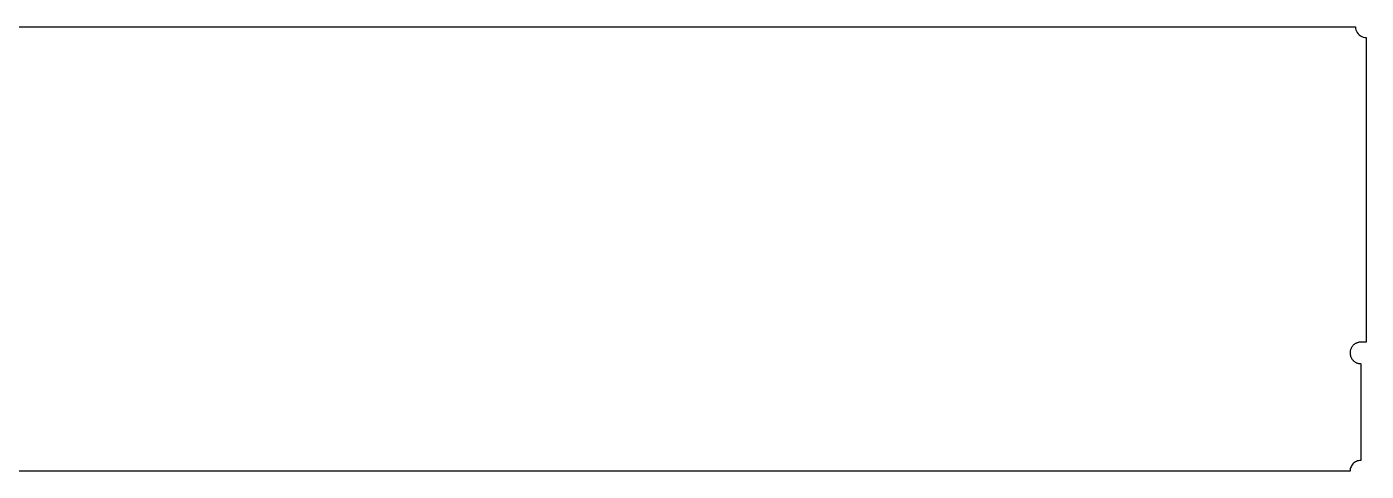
# Model space of a CAD drawing. Extents: x 0 to 14948, y -620 to 620.
# Drawn here: x 11208 to 14948, y -620 to 620 of the extents above; entities that cross this region are included whole.
import ezdxf

# ---------------------------------------------------------------- set-up
doc = ezdxf.new("R2010")
doc.units = 0
doc.header["$LTSCALE"] = 10
doc.layers.add('TEILE', color=7, linetype='CONTINUOUS')

msp = doc.modelspace()

# ---------------------------------------------------------------- linework, layer by layer
at = {"layer": 'TEILE', "color": 2}
for p, q in [((29.999966, 619.999634), (14918.005859, 619.999634)), ((14918.005859, 619.999634), (14918.311523, 615.730225)), ((14918.311523, 615.730225), (14919.220703, 611.547607)), ((14919.220703, 611.547607), (14920.716797, 607.53717)), ((14920.716797, 607.53717), (14922.768555, 603.780273)), ((14922.768555, 603.780273), (14925.333008, 600.35376)), ((14925.333008, 600.35376), (14928.359375, 597.327148)), ((14928.359375, 597.327148), (14931.786133, 594.761963)), ((14931.786133, 594.761963), (14935.542969, 592.710632)), ((14935.542969, 592.710632), (14939.552734, 591.214844)), ((14939.552734, 591.214844), (14943.735352, 590.304871)), ((14943.735352, 590.304871), (14948.005859, 589.999512)), ((14948.005859, 589.999512), (14947.987305, -259.999359)), ((14923.722656, -261.467651), (14922.244141, -261.991913)), ((14925.229492, -261.021637), (14923.722656, -261.467651)), ((14926.756836, -260.655029), (14925.229492, -261.021637)), ((14928.300781, -260.368835), (14926.756836, -260.655029)), ((14929.858398, -260.16391), (14928.300781, -260.368835)), ((14931.424805, -260.04071), (14929.858398, -260.16391)), ((14932.994141, -259.999359), (14931.424805, -260.04071)), ((14947.987305, -259.999359), (14932.994141, -259.999359)), ((14903.035156, -288.429321), (14902.994141, -289.99942)), ((14902.994141, -289.99942), (14902.994141, -289.999359)), ((14902.994141, -289.999359), (14902.994141, -289.999359)), ((14902.994141, -289.999359), (14903.038086, -291.623474)), ((14903.158203, -286.863525), (14903.035156, -288.429321)), ((14903.038086, -291.623474), (14903.169922, -293.242767)), ((14903.363281, -285.306335), (14903.158203, -286.863525)), ((14903.169922, -293.242767), (14903.389648, -294.85257)), ((14903.650391, -283.761993), (14903.363281, -285.306335)), ((14903.389648, -294.85257), (14903.695313, -296.44812)), ((14904.015625, -282.234741), (14903.650391, -283.761993)), ((14903.695313, -296.44812), (14904.087891, -298.02478)), ((14904.461914, -280.72879), (14904.015625, -282.234741)), ((14904.087891, -298.02478), (14904.564453, -299.577911)), ((14904.986328, -279.24826), (14904.461914, -280.72879)), ((14905.586914, -277.79718), (14904.986328, -279.24826)), ((14906.263672, -276.379547), (14905.586914, -277.79718)), ((14907.012695, -274.999237), (14906.263672, -276.379547)), ((14907.833008, -273.660034), (14907.012695, -274.999237)), ((14908.722656, -272.365662), (14907.833008, -273.660034)), ((14909.679688, -271.119598), (14908.722656, -272.365662)), ((14910.699219, -269.925293), (14909.679688, -271.119598)), ((14911.78125, -268.78598), (14910.699219, -269.925293)), ((14912.919922, -267.704865), (14911.78125, -268.78598)), ((14914.115234, -266.684845), (14912.919922, -267.704865)), ((14915.360352, -265.728699), (14914.115234, -266.684845)), ((14916.655273, -264.839111), (14915.360352, -265.728699)), ((14917.994141, -264.018494), (14916.655273, -264.839111)), ((14919.375, -263.269073), (14917.994141, -264.018494)), ((14920.791992, -262.592957), (14919.375, -263.269073)), ((14922.244141, -261.991913), (14920.791992, -262.592957)), ((14904.564453, -299.577911), (14905.125, -301.102936)), ((14905.125, -301.102936), (14905.766602, -302.595398)), ((14905.766602, -302.595398), (14906.488281, -304.050903)), ((14906.488281, -304.050903), (14907.289063, -305.46521)), ((14907.289063, -305.46521), (14908.163086, -306.834167)), ((14908.163086, -306.834167), (14909.111328, -308.153717)), ((14909.111328, -308.153717), (14910.128906, -309.420044)), ((14910.128906, -309.420044), (14911.212891, -310.629425)), ((14911.212891, -310.629425), (14912.362305, -311.77829)), ((14912.362305, -311.77829), (14913.572266, -312.863281)), ((14913.572266, -312.863281), (14914.837891, -313.881195)), ((14914.837891, -313.881195), (14916.157227, -314.829071)), ((14916.157227, -314.829071), (14917.527344, -315.704163)), ((14917.527344, -315.704163), (14918.94043, -316.503845)), ((14918.94043, -316.503845), (14920.396484, -317.225769)), ((14920.396484, -317.225769), (14921.888672, -317.867859)), ((14921.888672, -317.867859), (14923.413086, -318.428223)), ((14923.413086, -318.428223), (14924.966797, -318.905182)), ((14924.966797, -318.905182), (14926.542969, -319.297394)), ((14926.542969, -319.297394), (14928.138672, -319.603668)), ((14928.138672, -319.603668), (14929.748047, -319.82312)), ((14929.748047, -319.82312), (14931.368164, -319.955109)), ((14931.368164, -319.955109), (14932.992188, -319.999207)), ((14932.992188, -319.999359), (14932.972656, -590.000427)), ((14932.992188, -319.999207), (14932.992188, -319.999359)), ((14912.898438, -597.705505), (14910.677734, -599.925903)), ((14915.336914, -595.729431), (14912.898438, -597.705505)), ((14917.970703, -594.019287), (14915.336914, -595.729431)), ((14920.770508, -592.59375), (14917.970703, -594.019287)), ((14923.701172, -591.468506), (14920.770508, -592.59375)), ((14926.734375, -590.655884), (14923.701172, -591.468506)), ((14929.835938, -590.164734), (14926.734375, -590.655884)), ((14932.972656, -590.000427), (14929.835938, -590.164734)), ((14902.969727, -619.999634), (45.034477, -620.000488)), ((14903.134766, -616.86377), (14902.969727, -619.999634)), ((14903.626953, -613.762268), (14903.134766, -616.86377)), ((14904.439453, -610.729126), (14903.626953, -613.762268)), ((14905.56543, -607.797607), (14904.439453, -610.729126)), ((14906.991211, -604.999695), (14905.56543, -607.797607)), ((14908.701172, -602.366211), (14906.991211, -604.999695)), ((14910.677734, -599.925903), (14908.701172, -602.366211))]:
    msp.add_line(p, q, dxfattribs=at)

doc.saveas('drawing.dxf')
